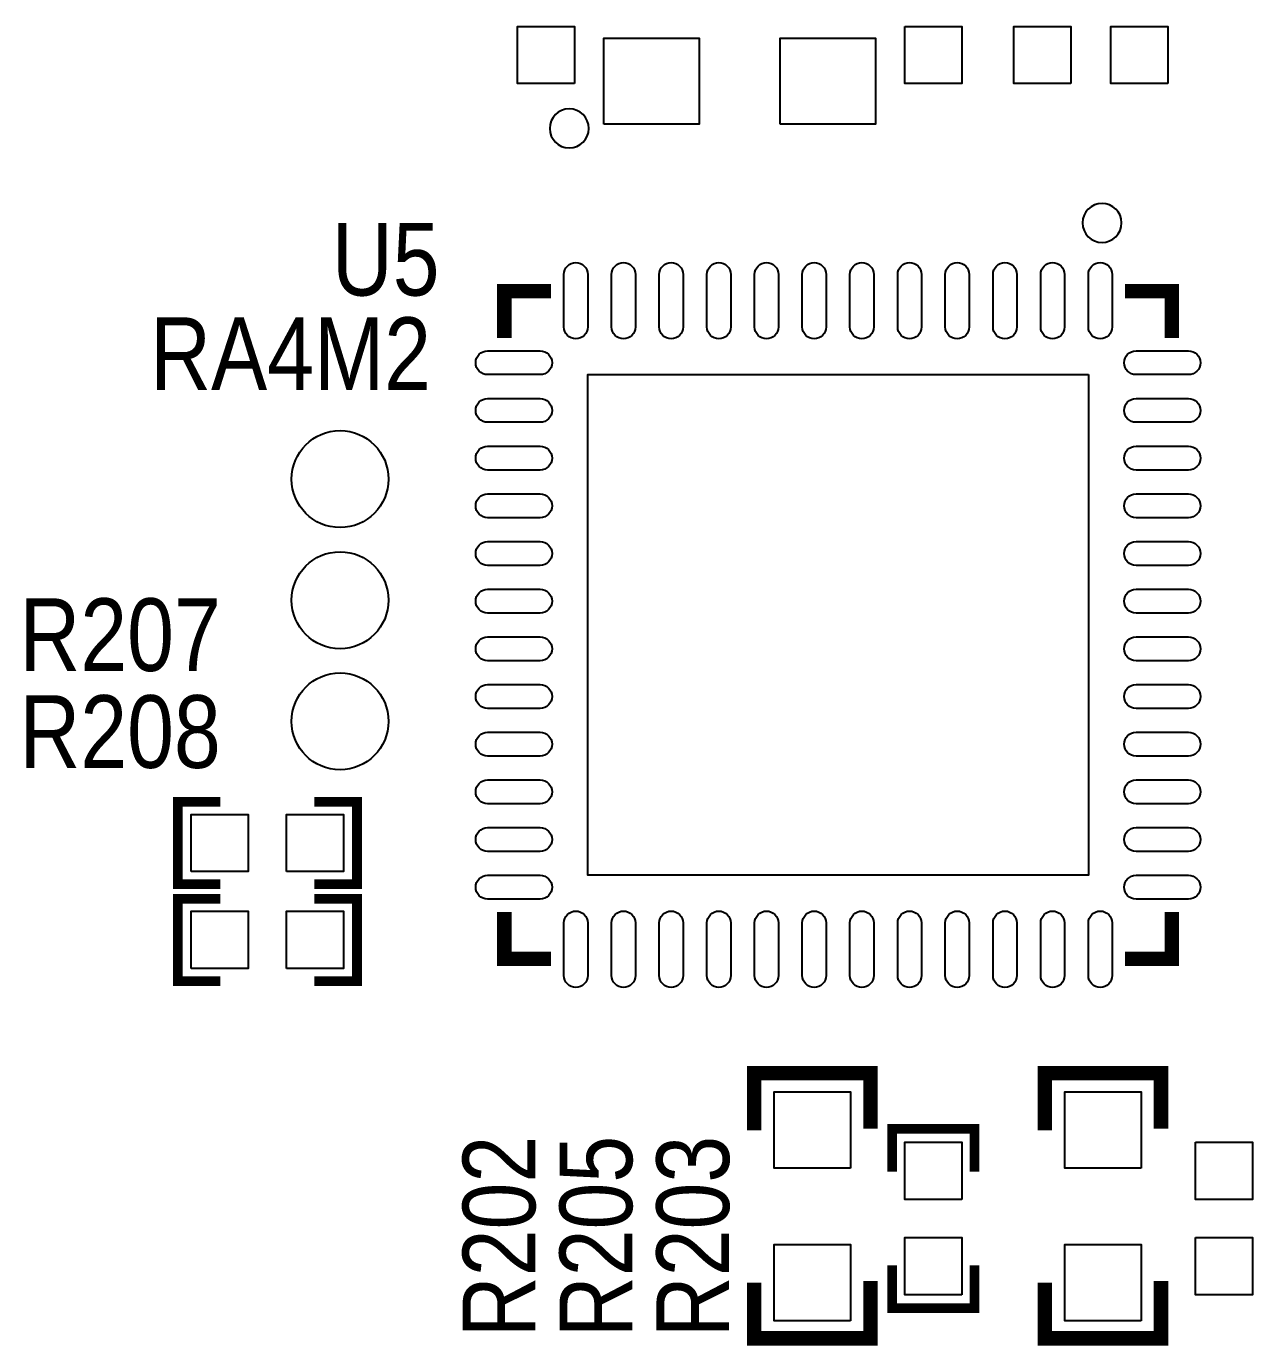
# Model space of a CAD drawing. Extents: x -34 to 106, y -22 to 53.
# Drawn here: x 19.3 to 32.16, y 10.86 to 24.69 of the extents above; entities that cross this region are included whole.
import ezdxf

# ---------------------------------------------------------------- set-up
doc = ezdxf.new("R2010")
doc.units = 0
doc.layers.add('BG_SILKTOP20240221', color=40, linetype='CONTINUOUS')
doc.layers.add('PIN_TOP', color=92, linetype='CONTINUOUS')

msp = doc.modelspace()

# ---------------------------------------------------------------- linework, layer by layer
at = {"layer": 'BG_SILKTOP20240221'}
for points in [[(25.198324, 23.622, 1), (24.788876, 23.622, 1)], [(30.786324, 22.6314, 1), (30.376876, 22.6314, 1)]]:
    msp.add_lwpolyline(points, format="xyb", close=True, dxfattribs=at)
for points, const_width in [([(24.31288, 21.4249), (24.31288, 21.91512), (24.8031, 21.91512)], 0.1524), ([(30.8229, 21.91512), (31.31312, 21.91512), (31.31312, 21.4249)], 0.1524), ([(21.336, 16.5608), (20.888198, 16.5608), (20.888198, 15.6972), (21.336, 15.6972)], 0.1016), ([(22.319996, 15.6972), (22.767798, 15.6972), (22.767798, 16.5608), (22.319996, 16.5608)], 0.1016), ([(21.336, 15.5448), (20.888198, 15.5448), (20.888198, 14.6812), (21.336, 14.6812)], 0.1016), ([(22.319996, 14.6812), (22.767798, 14.6812), (22.767798, 15.5448), (22.319996, 15.5448)], 0.1016), ([(24.31288, 15.4051), (24.31288, 14.91488), (24.8031, 14.91488)], 0.1524), ([(31.31312, 15.4051), (31.31312, 14.91488), (30.8229, 14.91488)], 0.1524), ([(28.152598, 13.13307), (28.152598, 13.716), (26.933398, 13.716), (26.933398, 13.115798)], 0.1524), ([(31.200598, 13.13307), (31.200598, 13.716), (29.981398, 13.716), (29.981398, 13.115798)], 0.1524), ([(29.244798, 12.683998), (29.244798, 13.1318), (28.381198, 13.1318), (28.381198, 12.683998)], 0.1016), ([(28.381198, 11.700002), (28.381198, 11.2522), (29.244798, 11.2522), (29.244798, 11.700002)], 0.1016), ([(26.933398, 11.51763), (26.933398, 10.9347), (28.152598, 10.9347), (28.152598, 11.534902)], 0.1524), ([(29.981398, 11.51763), (29.981398, 10.9347), (31.200598, 10.9347), (31.200598, 11.534902)], 0.1524)]:
    msp.add_lwpolyline(points, dxfattribs=dict(at, const_width=const_width))
at = {"layer": 'PIN_TOP'}
for points in [[(25.048718, 24.092408), (24.449278, 24.092408), (24.449278, 24.691848), (25.048718, 24.691848)], [(28.513278, 24.691848), (29.112718, 24.691848), (29.112718, 24.092408), (28.513278, 24.092408)], [(30.255718, 24.092408), (29.656278, 24.092408), (29.656278, 24.691848), (30.255718, 24.691848)], [(31.271718, 24.092408), (30.672278, 24.092408), (30.672278, 24.691848), (31.271718, 24.691848)], [(25.355804, 23.666958), (25.355804, 24.56688), (26.355802, 24.56688), (26.355802, 23.666958)], [(27.20594, 23.666958), (27.20594, 24.56688), (28.205938, 24.56688), (28.205938, 23.666958)], [(30.437963, 21.039963), (30.437963, 15.790037), (25.188037, 15.790037), (25.188037, 21.039963)], [(21.028406, 15.82928), (21.028406, 16.42872), (21.627846, 16.42872), (21.627846, 15.82928)], [(22.02815, 15.82928), (22.02815, 16.42872), (22.62759, 16.42872), (22.62759, 15.82928)], [(21.028406, 14.81328), (21.028406, 15.41272), (21.627846, 15.41272), (21.627846, 14.81328)], [(22.02815, 14.81328), (22.02815, 15.41272), (22.62759, 15.41272), (22.62759, 14.81328)], [(27.943048, 12.71905), (27.142948, 12.71905), (27.142948, 13.51915), (27.943048, 13.51915)], [(30.991048, 12.71905), (30.190948, 12.71905), (30.190948, 13.51915), (30.991048, 13.51915)], [(29.112718, 12.392152), (28.513278, 12.392152), (28.513278, 12.991592), (29.112718, 12.991592)], [(31.561278, 12.991592), (32.160718, 12.991592), (32.160718, 12.392152), (31.561278, 12.392152)], [(27.943048, 11.11885), (27.142948, 11.11885), (27.142948, 11.91895), (27.943048, 11.91895)], [(29.112718, 11.392408), (28.513278, 11.392408), (28.513278, 11.991848), (29.112718, 11.991848)], [(30.991048, 11.11885), (30.190948, 11.11885), (30.190948, 11.91895), (30.991048, 11.91895)], [(31.561278, 11.991848), (32.160718, 11.991848), (32.160718, 11.392408), (31.561278, 11.392408)]]:
    msp.add_lwpolyline(points, close=True, dxfattribs=at)
for points in [[(24.937974, 21.539962), (24.937974, 22.090126, -1), (25.18791, 22.090126), (25.18791, 21.539962, -1)], [(25.4381, 21.539962), (25.4381, 22.090126, -1), (25.688036, 22.090126), (25.688036, 21.539962, -1)], [(25.937972, 21.539962), (25.937972, 22.090126, -1), (26.187908, 22.090126), (26.187908, 21.539962, -1)], [(26.438098, 21.539962), (26.438098, 22.090126, -1), (26.688034, 22.090126), (26.688034, 21.539962, -1)], [(26.93797, 21.539962), (26.93797, 22.090126, -1), (27.187906, 22.090126), (27.187906, 21.539962, -1)], [(27.438096, 21.539962), (27.438096, 22.090126, -1), (27.688032, 22.090126), (27.688032, 21.539962, -1)], [(27.937968, 21.539962), (27.937968, 22.090126, -1), (28.187904, 22.090126), (28.187904, 21.539962, -1)], [(28.438094, 21.539962), (28.438094, 22.090126, -1), (28.68803, 22.090126), (28.68803, 21.539962, -1)], [(28.937966, 21.539962), (28.937966, 22.090126, -1), (29.187902, 22.090126), (29.187902, 21.539962, -1)], [(29.438092, 21.539962), (29.438092, 22.090126, -1), (29.688028, 22.090126), (29.688028, 21.539962, -1)], [(29.937964, 21.539962), (29.937964, 22.090126, -1), (30.1879, 22.090126), (30.1879, 21.539962, -1)], [(30.43809, 21.539962), (30.43809, 22.090126, -1), (30.688026, 22.090126), (30.688026, 21.539962, -1)], [(24.688038, 21.04009), (24.137874, 21.04009, -1), (24.137874, 21.290026), (24.688038, 21.290026, -1)], [(30.937962, 21.290026), (31.488126, 21.290026, -1), (31.488126, 21.04009), (30.937962, 21.04009, -1)], [(24.137874, 20.7899), (24.688038, 20.7899, -1), (24.688038, 20.539964), (24.137874, 20.539964, -1)], [(30.937962, 20.7899), (31.488126, 20.7899, -1), (31.488126, 20.539964), (30.937962, 20.539964, -1)], [(24.137874, 20.290028), (24.688038, 20.290028, -1), (24.688038, 20.040092), (24.137874, 20.040092, -1)], [(30.937962, 20.290028), (31.488126, 20.290028, -1), (31.488126, 20.040092), (30.937962, 20.040092, -1)], [(24.137874, 19.789902), (24.688038, 19.789902, -1), (24.688038, 19.539966), (24.137874, 19.539966, -1)], [(30.937962, 19.789902), (31.488126, 19.789902, -1), (31.488126, 19.539966), (30.937962, 19.539966, -1)], [(24.137874, 19.29003), (24.688038, 19.29003, -1), (24.688038, 19.040094), (24.137874, 19.040094, -1)], [(30.937962, 19.29003), (31.488126, 19.29003, -1), (31.488126, 19.040094), (30.937962, 19.040094, -1)], [(24.137874, 18.789904), (24.688038, 18.789904, -1), (24.688038, 18.539968), (24.137874, 18.539968, -1)], [(30.937962, 18.789904), (31.488126, 18.789904, -1), (31.488126, 18.539968), (30.937962, 18.539968, -1)], [(24.137874, 18.290032), (24.688038, 18.290032, -1), (24.688038, 18.040096), (24.137874, 18.040096, -1)], [(30.937962, 18.290032), (31.488126, 18.290032, -1), (31.488126, 18.040096), (30.937962, 18.040096, -1)], [(24.137874, 17.789906), (24.688038, 17.789906, -1), (24.688038, 17.53997), (24.137874, 17.53997, -1)], [(30.937962, 17.789906), (31.488126, 17.789906, -1), (31.488126, 17.53997), (30.937962, 17.53997, -1)], [(24.137874, 17.290034), (24.688038, 17.290034, -1), (24.688038, 17.040098), (24.137874, 17.040098, -1)], [(30.937962, 17.290034), (31.488126, 17.290034, -1), (31.488126, 17.040098), (30.937962, 17.040098, -1)], [(24.137874, 16.789908), (24.688038, 16.789908, -1), (24.688038, 16.539972), (24.137874, 16.539972, -1)], [(30.937962, 16.789908), (31.488126, 16.789908, -1), (31.488126, 16.539972), (30.937962, 16.539972, -1)], [(24.137874, 16.290036), (24.688038, 16.290036, -1), (24.688038, 16.0401), (24.137874, 16.0401, -1)], [(30.937962, 16.290036), (31.488126, 16.290036, -1), (31.488126, 16.0401), (30.937962, 16.0401, -1)], [(24.137874, 15.78991), (24.688038, 15.78991, -1), (24.688038, 15.539974), (24.137874, 15.539974, -1)], [(30.937962, 15.78991), (31.488126, 15.78991, -1), (31.488126, 15.539974), (30.937962, 15.539974, -1)], [(25.18791, 15.290038), (25.18791, 14.739874, -1), (24.937974, 14.739874), (24.937974, 15.290038, -1)], [(25.4381, 14.739874), (25.4381, 15.290038, -1), (25.688036, 15.290038), (25.688036, 14.739874, -1)], [(25.937972, 14.739874), (25.937972, 15.290038, -1), (26.187908, 15.290038), (26.187908, 14.739874, -1)], [(26.438098, 14.739874), (26.438098, 15.290038, -1), (26.688034, 15.290038), (26.688034, 14.739874, -1)], [(26.93797, 14.739874), (26.93797, 15.290038, -1), (27.187906, 15.290038), (27.187906, 14.739874, -1)], [(27.438096, 14.739874), (27.438096, 15.290038, -1), (27.688032, 15.290038), (27.688032, 14.739874, -1)], [(27.937968, 14.739874), (27.937968, 15.290038, -1), (28.187904, 15.290038), (28.187904, 14.739874, -1)], [(28.438094, 14.739874), (28.438094, 15.290038, -1), (28.68803, 15.290038), (28.68803, 14.739874, -1)], [(28.937966, 14.739874), (28.937966, 15.290038, -1), (29.187902, 15.290038), (29.187902, 14.739874, -1)], [(29.438092, 14.739874), (29.438092, 15.290038, -1), (29.688028, 15.290038), (29.688028, 14.739874, -1)], [(29.937964, 14.739874), (29.937964, 15.290038, -1), (30.1879, 15.290038), (30.1879, 14.739874, -1)], [(30.43809, 14.739874), (30.43809, 15.290038, -1), (30.688026, 15.290038), (30.688026, 14.739874, -1)]]:
    msp.add_lwpolyline(points, format="xyb", close=True, dxfattribs=at)
for centre in [(22.589998, 19.944588), (22.589998, 18.674588), (22.589998, 17.404588)]:
    msp.add_circle(centre, 0.508, dxfattribs=at)

# ---------------------------------------------------------------- texts
at = {"layer": 'BG_SILKTOP20240221', "width": 0.866667}
for s, p in [('U5', (22.5044, 21.8694)), ('RA4M2', (20.5994, 20.8788)), ('R207', (19.2278, 17.9324)), ('R208', (19.2278, 16.9164))]:
    msp.add_text(s, height=0.762, dxfattribs=at).set_placement(p)
for s, p in [('R202', (24.638, 10.9474)), ('R205', (25.654, 10.9474)), ('R203', (26.67, 10.9474))]:
    msp.add_text(s, height=0.762, rotation=90, dxfattribs=at).set_placement(p)

doc.saveas('drawing.dxf')
